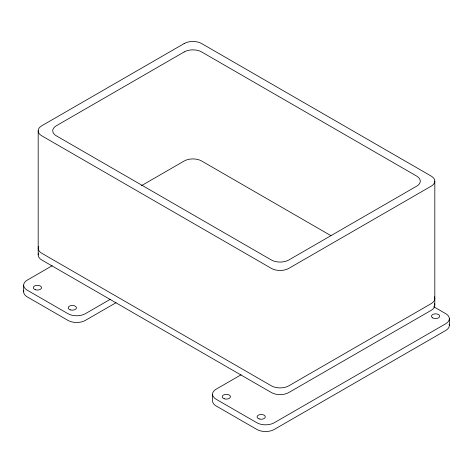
<?xml version="1.0" encoding="UTF-8"?>
<svg xmlns="http://www.w3.org/2000/svg" width="473" height="473" viewBox="0 0 473 473"><rect width="100%" height="100%" fill="white"/><g stroke="black" fill="none" stroke-linecap="round" stroke-linejoin="round"><path stroke-width="0.71" d="M141.356 185.729L184.192 160.997A12.328 7.119 0 0 1 201.628 160.997L330.911 235.643M52.213 265.72L27.263 280.122A12.328 7.119 0 0 0 27.263 290.191L67.946 313.682A12.328 7.119 0 0 0 85.382 313.682L110.333 299.273M116.092 302.661L85.382 320.392A12.328 7.119 0 0 1 67.946 320.392L27.263 296.902A12.328 7.119 0 0 1 23.839 290.629M241.106 374.776L216.155 389.184A12.328 7.119 0 0 0 216.155 399.247L256.845 422.738A12.328 7.119 0 0 0 274.281 422.738L445.737 323.745A12.328 7.119 0 0 0 445.737 313.682L433.658 306.705M449.35 318.713L449.35 325.424M434.817 181.129L434.817 305.292M212.548 394.216L212.548 400.927A12.328 7.119 0 0 0 216.155 405.958L256.845 429.449A12.328 7.119 0 0 0 274.281 429.449L445.737 330.461A12.328 7.119 0 0 0 449.161 324.188M38.183 130.796L38.183 254.959M23.65 285.16L23.65 291.871M434.397 296.737A12.328 7.119 0 0 1 431.21 303.613L288.808 385.826A12.328 7.119 0 0 1 271.372 385.826L41.79 253.28A12.328 7.119 0 0 1 38.603 246.403M434.397 303.447A12.328 7.119 0 0 1 431.21 310.323L288.808 392.537A12.328 7.119 0 0 1 271.372 392.537L41.79 259.99A12.328 7.119 0 0 1 38.603 253.114M184.192 43.551L41.79 125.765A12.328 7.119 0 0 0 41.79 135.828L271.372 268.38A12.328 7.119 0 0 0 288.808 268.38L431.21 186.167A12.328 7.119 0 0 0 431.21 176.098L201.628 43.551A12.328 7.119 0 0 0 184.192 43.551M184.192 51.941L56.322 125.765A12.328 7.119 0 0 0 56.322 135.828L271.372 259.99A12.328 7.119 0 0 0 288.808 259.99L416.678 186.167A12.328 7.119 0 0 0 416.678 176.098L201.628 51.941A12.328 7.119 0 0 0 184.192 51.941M35.38 289.73A4.109 2.371 0 0 0 41.541 287.673A4.109 2.371 0 0 0 35.38 285.621A4.109 2.371 0 0 0 35.38 289.73M70.252 309.862A4.109 2.371 0 0 0 76.413 307.811A4.109 2.371 0 0 0 70.252 305.753A4.109 2.371 0 0 0 70.252 309.862M432.659 317.874A4.109 2.371 0 0 0 439.535 316.809A4.109 2.371 0 0 0 434.504 313.906A4.109 2.371 0 0 0 432.659 317.874M224.273 398.786A4.109 2.371 0 0 0 230.44 396.735A4.109 2.371 0 0 0 224.273 394.677A4.109 2.371 0 0 0 224.273 398.786M259.145 418.924A4.109 2.371 0 0 0 265.312 416.867A4.109 2.371 0 0 0 259.145 414.809A4.109 2.371 0 0 0 259.145 418.924"/></g></svg>
